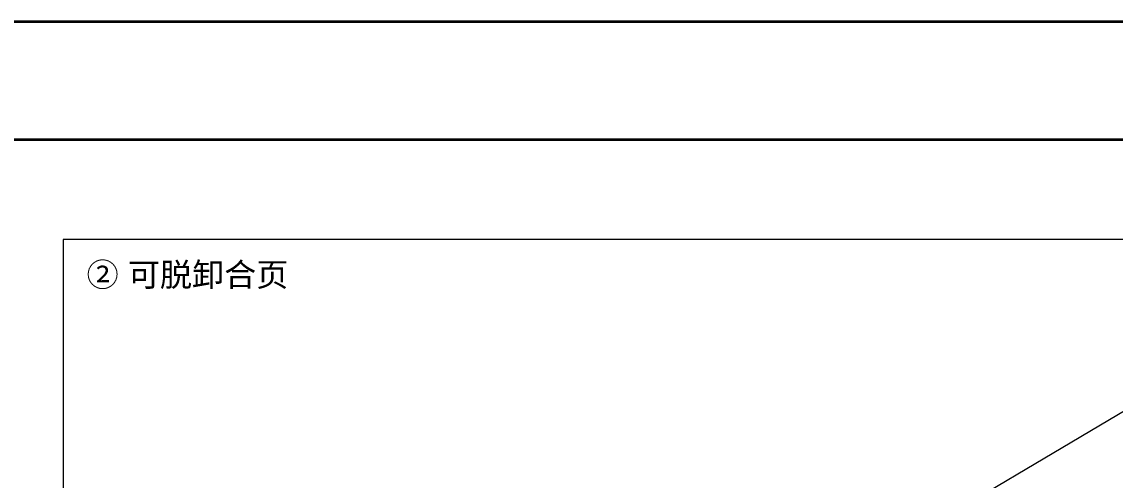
# Model space of a CAD drawing. Header units: millimetres. Extents: x 50 to 612415, y 2 to 4150.
# Drawn here: x 566970 to 568828, y 3370 to 4150 of the extents above; entities that cross this region are included whole.
import ezdxf

# ---------------------------------------------------------------- set-up
doc = ezdxf.new("R2010")
doc.units = ezdxf.units.MM
for name, color, linetype, lineweight in [('DIM', 7, 'Continuous', 13), ('FRAME', 7, 'Continuous', 35), ('NOTE', 7, 'Continuous', 18)]:
    doc.layers.add(name, color=color, linetype=linetype, lineweight=lineweight)
doc.styles.add('CN', font='Arial Unicode.ttf')

msp = doc.modelspace()

# ---------------------------------------------------------------- linework, layer by layer
at = {"layer": 'DIM'}
msp.add_lwpolyline([(567040, 2250), (569800, 2250), (569800, 3780), (567040, 3780)], close=True, dxfattribs=at)
msp.add_lwpolyline([(567970, 2970), (568880, 3510), (568930, 3510)], dxfattribs=at)
at = {"layer": 'FRAME'}
msp.add_line((564050, 3950), (569890, 3950), dxfattribs=at)
msp.add_lwpolyline([(564050, 50), (569890, 50), (569890, 4150), (564050, 4150)], close=True, dxfattribs=at)

# ---------------------------------------------------------------- texts
at = {"layer": 'NOTE', "insert": (567080, 3740), "char_height": 40, "width": 2680, "attachment_point": 1, "style": 'CN'}
msp.add_mtext('② 可脱卸合页', dxfattribs=at)

doc.saveas('drawing.dxf')
